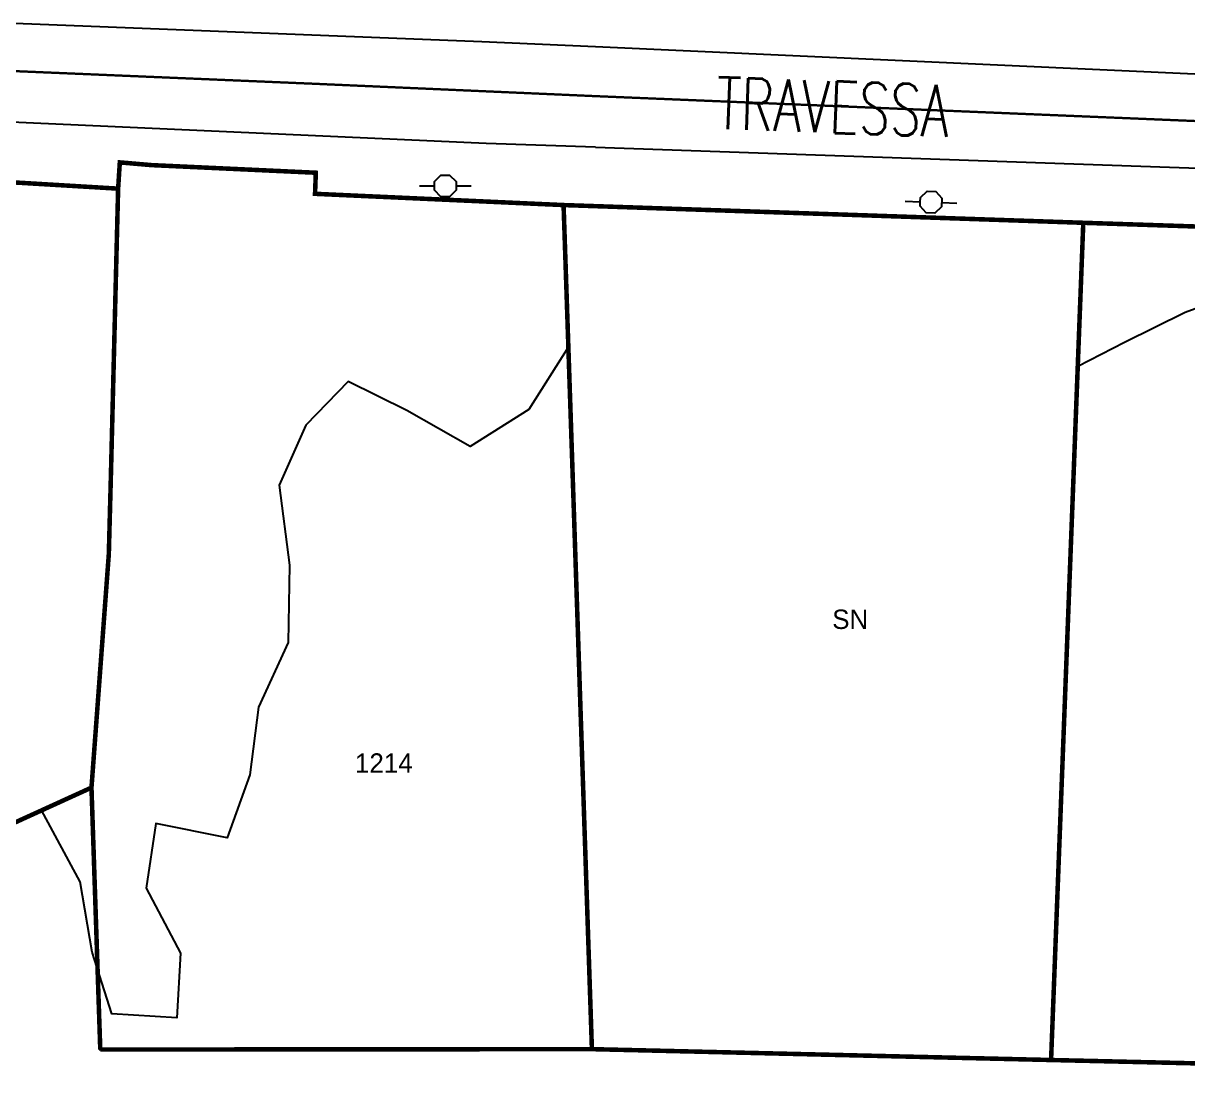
# Model space of a CAD drawing. Header units: millimetres. Extents: x 203684 to 206468, y 4869193 to 4871613.
# Drawn here: x 204593.1 to 204683.1, y 4870842.4 to 4870923.5 of the extents above; entities that cross this region are included whole.
import ezdxf
from ezdxf.enums import TextEntityAlignment as Align

# ---------------------------------------------------------------- set-up
doc = ezdxf.new("R2010")
doc.units = ezdxf.units.MM
for name, color, linetype in [('CD_MALHA_LOTES', 7, 'Continuous'), ('LT-POSTES', 7, 'Continuous'), ('RU-QUADRA', 210, 'Continuous'), ('SV-EIXO-RUA-PAV', 20, 'Continuous'), ('SV-RUA-PAVIM', 7, 'Continuous'), ('SV-TXT-RUA-PAV', 7, 'Continuous'), ('Th_NmrPort', 1, 'Continuous'), ('VG-ORLA-VEGETACAO', 90, 'Continuous')]:
    doc.layers.add(name, color=color, linetype=linetype)
doc.styles.add('ARIAL', font='simplex.shx')

# ---------------------------------------------------------------- blocks, each defined once
blk = doc.blocks.new('COD092', base_point=(204504.092239, 4871060.025635))
at = {"layer": 'LT-POSTES'}
blk.add_line((204504.922233, 4871060.022296), (204506.0889, 4871060.022296), dxfattribs=at)
blk.add_lwpolyline([(204502.0889, 4871060.022296), (204503.255567, 4871060.022296), (204503.255567, 4871060.35563), (204503.755567, 4871060.85563), (204504.422233, 4871060.85563), (204504.922233, 4871060.35563), (204504.922233, 4871059.688963), (204504.422233, 4871059.188963), (204503.755567, 4871059.188963), (204503.255567, 4871059.688963), (204503.255567, 4871060.022296)], dxfattribs=at)

msp = doc.modelspace()

# ---------------------------------------------------------------- linework, layer by layer
at = {"layer": 'CD_MALHA_LOTES', "const_width": 0.35}
for points in [[(204600.46, 4870910.71), (204600.59, 4870912.74), (204603.03, 4870912.53), (204615.74, 4870911.94), (204615.68, 4870910.31), (204634.89, 4870909.44)], [(204580.04, 4870911.93), (204600.46, 4870910.71)], [(204598.4, 4870864.4), (204599.74, 4870882.45), (204599.9, 4870888.49), (204600.46, 4870910.71)], [(204634.89, 4870909.44), (204675.06, 4870908.07)], [(204637.08, 4870844.18), (204635.26, 4870898.47), (204634.89, 4870909.44)], [(204672.57, 4870843.34), (204675.06, 4870908.07)], [(204675.06, 4870908.07), (204706.59, 4870907.03)], [(204598.4, 4870864.4), (204590.88, 4870860.97), (204578.19, 4870861.2)], [(204599.08, 4870844.15), (204598.4, 4870864.4)], [(204637.08, 4870844.18), (204599.08, 4870844.15)], [(204672.57, 4870843.34), (204637.08, 4870844.18)], [(204704.11, 4870842.61), (204672.57, 4870843.34)]]:
    msp.add_lwpolyline(points, dxfattribs=at)
at = {"layer": 'RU-QUADRA', "const_width": 0.18}
for points in [[(204513.49, 4870913.19), (204547.48, 4870913.02), (204571.5, 4870912.32), (204580.04, 4870911.93), (204600.46, 4870910.71), (204600.59, 4870912.74), (204603.03, 4870912.53), (204615.74, 4870911.94), (204615.68, 4870910.31), (204634.89, 4870909.44), (204637.35, 4870909.36), (204675.06, 4870908.07), (204706.59, 4870907.03)], [(204704.11, 4870842.61), (204672.57, 4870843.34), (204637.35, 4870844.17), (204599.08, 4870844.15), (204598.4, 4870864.4), (204590.88, 4870860.97), (204578.19, 4870861.2), (204565.51, 4870861.42), (204513.12, 4870863.2)]]:
    msp.add_lwpolyline(points, dxfattribs=at)
at = {"layer": 'SV-EIXO-RUA-PAV', "linetype": 'Continuous', "const_width": 0.18}
for points in [[(204637.314, 4870917.863), (204615.538, 4870918.822), (204572.676, 4870920.632), (204528.27, 4870922.549), (204522.893, 4870923.294), (204487.272, 4870924.359), (204442.813, 4870925.744), (204403.785, 4870926.915), (204377.163, 4870927.767), (204358.048, 4870928.406), (204318.488, 4870930.216), (204272.644, 4870932.346), (204227.44, 4870934.209), (204221.796, 4870934.635)], [(204767.757, 4870913.417), (204752.158, 4870913.794), (204707.894, 4870914.934), (204637.314, 4870917.863)]]:
    msp.add_lwpolyline(points, dxfattribs=at)
at = {"layer": 'SV-RUA-PAVIM'}
for points in [[(204637.35, 4870921.662, 5.966), (204628.578, 4870922.06, 5.966), (204528.108, 4870926.024, 5.875), (204526.518, 4870926.874, 5.875), (204525.677, 4870930.154, 5.784), (204518.615, 4870993.655, 5.905), (204518.27, 4870996.667, 5.49)], [(204637.35, 4870913.915, 5.338), (204628.911, 4870914.21, 5.865), (204513.6, 4870919.374, 5.946), (204404.623, 4870923.992, 6.138), (204357.419, 4870925.596, 6.475), (204294.48, 4870927.843, 6.791), (204227.259, 4870930.509, 6.9), (204225.308, 4870929.569, 7.062), (204224.686, 4870927.181, 6.854), (204225.99, 4870915.62, 6.37), (204227.36, 4870903.56, 6.37)], [(204637.35, 4870913.915, 5.338), (204706.871, 4870911.486, 5.338), (204726.757, 4870911.067, 4.488), (204754.654, 4870910.479, 4.488), (204767.7, 4870910.204, 4.488), (204767.818, 4870916.824, 4.478), (204707.978, 4870918.456, 5.126), (204637.35, 4870921.662, 5.966)]]:
    msp.add_polyline3d(points, dxfattribs=at)
at = {"layer": 'VG-ORLA-VEGETACAO'}
for points in [[(204720.427, 4870906.57, 12.333), (204719.564, 4870900.036, 12.454), (204719.876, 4870894.456, 12.454), (204717.128, 4870889.886, 12.454), (204715.97, 4870884.826, 12.484), (204716.991, 4870879.206, 12.849), (204717.443, 4870873.616, 12.525), (204716.955, 4870868.476, 12.282), (204713.076, 4870865.256, 12.282), (204707.837, 4870864.746, 12.282), (204705.008, 4870866.526, 12.282), (204703.995, 4870868.136, 12.282), (204703.834, 4870873.326, 12.282), (204704.892, 4870878.266, 12.282), (204704.35, 4870884.076, 12.322), (204701.029, 4870888.477, 11.624), (204700.477, 4870893.657, 11.27), (204701.515, 4870898.747, 11.27), (204698.583, 4870903.417, 11.988), (204693.073, 4870903.487, 12.16), (204687.964, 4870902.967, 12.586), (204682.924, 4870901.127, 12.262), (204678.245, 4870898.808, 12.1), (204674.635, 4870896.954, 11.503)], [(204635.261, 4870898.467, 11.543), (204632.198, 4870893.629, 11.543), (204627.669, 4870890.77, 11.735), (204622.768, 4870893.56, 13.497), (204618.237, 4870895.8, 14.205), (204614.973, 4870892.428, 15.126), (204612.901, 4870887.778, 16.037), (204613.712, 4870881.59, 16.331), (204613.614, 4870875.62, 16.331), (204611.316, 4870870.61, 16.128), (204610.638, 4870865.39, 14.043), (204608.889, 4870860.53, 12.373), (204603.379, 4870861.63, 12.11), (204602.631, 4870856.62, 12.11), (204605.282, 4870851.6, 12.11), (204605.004, 4870846.6, 12.11), (204599.964, 4870846.9, 12.535), (204598.453, 4870851.671, 13.294), (204597.531, 4870857.121, 13.608), (204594.547, 4870862.644, 13.608)]]:
    msp.add_polyline3d(points, dxfattribs=at)

# ---------------------------------------------------------------- block references
at = {"layer": 'LT-POSTES'}
msp.add_blockref('COD092', (204625.752, 4870910.92, 6.107), dxfattribs=at)
at = {"layer": 'LT-POSTES', "rotation": 358}
msp.add_blockref('COD092', (204663.292, 4870909.668, 5.773), dxfattribs=at)

# ---------------------------------------------------------------- texts
at = {"layer": 'SV-TXT-RUA-PAV', "style": 'ARIAL', "width": 0.7}
msp.add_text('TRAVESSA', height=4, rotation=358, dxfattribs=at).set_placement((204646.63, 4870915.333))
at = {"layer": 'Th_NmrPort', "color": 1}
for s, p in [('SN', (204655.655, 4870877.416)), ('1214', (204618.766, 4870866.298))]:
    msp.add_text(s, height=1.5, dxfattribs=at).set_placement(p, align=Align.MIDDLE_LEFT)

doc.saveas('drawing.dxf')
